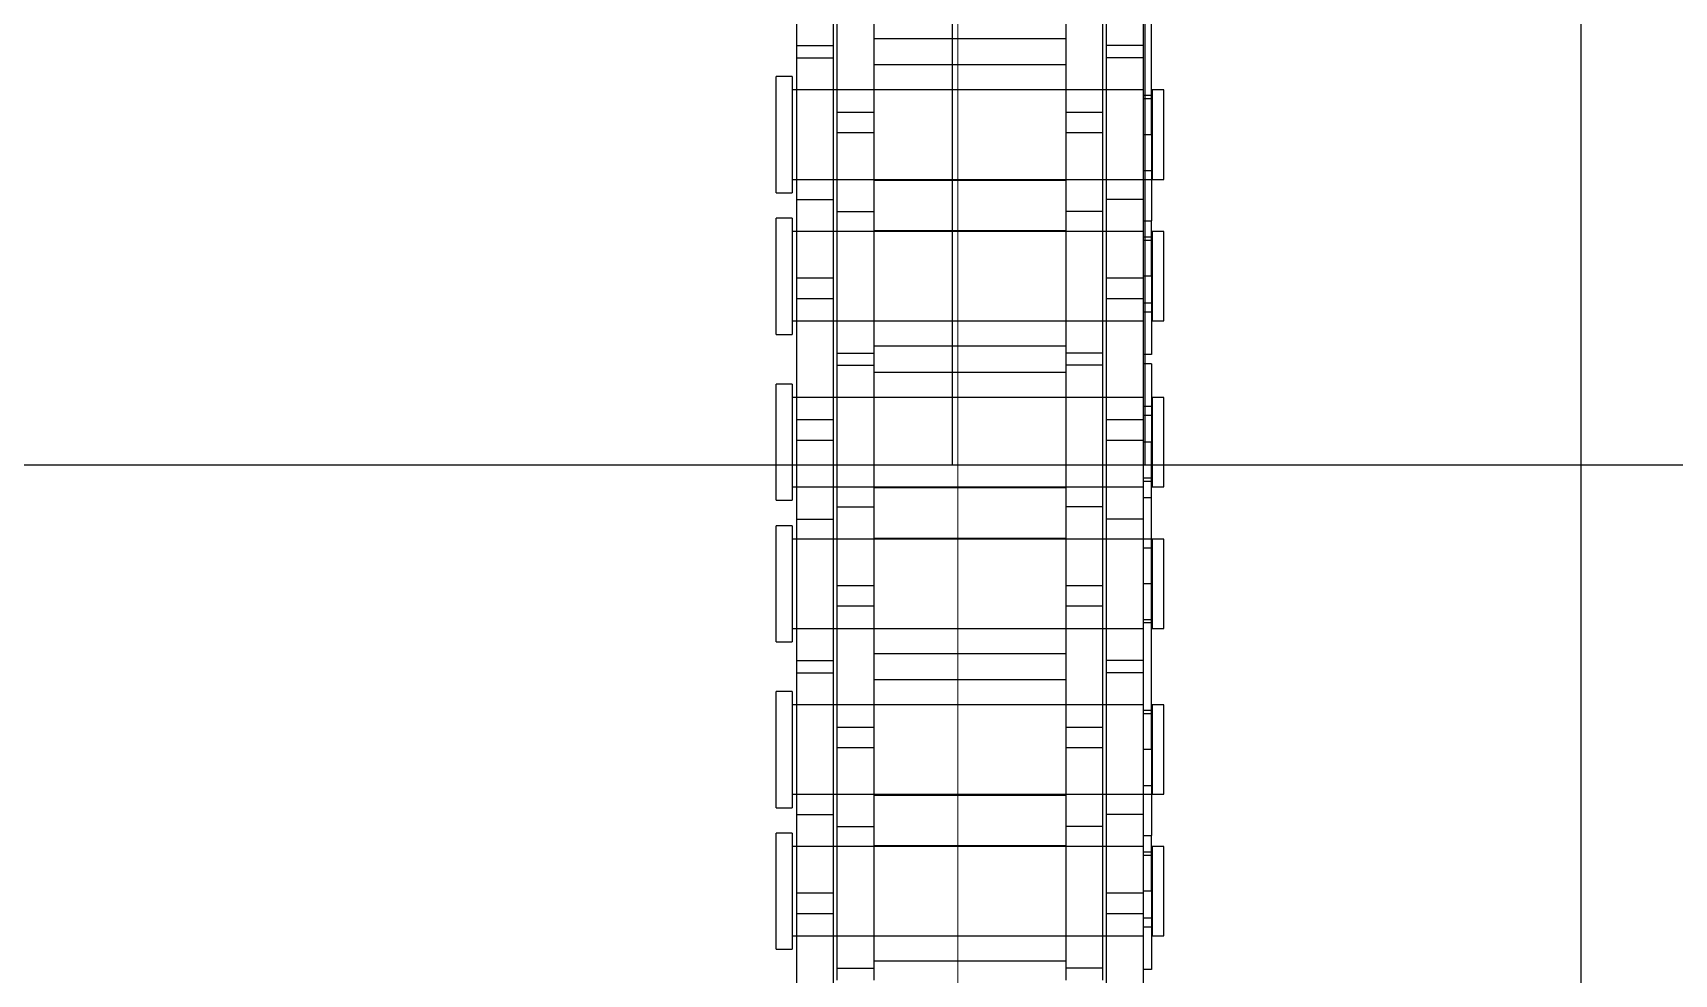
# Model space of a CAD drawing. Header units: metres. Extents: x 0 to 63075, y 0 to 44550.
# Drawn here: x 14531.3 to 14599.1, y 28239.5 to 28278.4 of the extents above; entities that cross this region are included whole.
import ezdxf

# ---------------------------------------------------------------- set-up
doc = ezdxf.new("R2010")
doc.units = ezdxf.units.M
doc.header["$LTSCALE"] = 75
for name, pattern in [('CENTER2', [28.575, 19.05, -3.175, 3.175, -3.175]), ('CENTERX2', [101.6, 63.5, -12.7, 12.7, -12.7]), ('HIDDEN2', [4.7625, 3.175, -1.5875])]:
    doc.linetypes.add(name, pattern=pattern)
for name, color, linetype in [('SC1', 7, 'CENTER2'), ('SDM', 7, 'Continuous'), ('SL4', 4, 'Continuous'), ('ST1', 7, 'HIDDEN2')]:
    doc.layers.add(name, color=color, linetype=linetype)

# ---------------------------------------------------------------- blocks, each defined once
blk = doc.blocks.new('A$Ca53c419a')
at = {"layer": 'SL4'}
blk.add_line((3669.713, 215.76), (4459.475, 215.76), dxfattribs=at)
at = {"layer": 'ST1'}
for p, q in [((3830.725, 206.235), (3830.725, 281.235)), ((3810.728, 249), (3815.525, 249)), ((3810.728, 249), (3810.728, 248.342)), ((3815.525, 248.342), (3815.525, 249)), ((3816.576, 249), (3821.373, 249)), ((3816.576, 249), (3816.576, 248.342)), ((3821.373, 248.342), (3821.373, 249)), ((3823.428, 249), (3828.225, 249)), ((3823.428, 249), (3823.428, 248.342)), ((3828.225, 248.342), (3828.225, 249)), ((3829.276, 249), (3834.073, 249)), ((3829.276, 249), (3829.276, 248.342)), ((3834.073, 248.342), (3834.073, 249)), ((3836.128, 249), (3840.925, 249)), ((3836.128, 249), (3836.128, 248.342)), ((3840.925, 248.342), (3840.925, 249)), ((3841.976, 249), (3846.773, 249)), ((3841.976, 249), (3841.976, 248.342)), ((3846.773, 248.342), (3846.773, 249)), ((3803.1, 248.157), (3812.195, 248.157)), ((3815.525, 248.342), (3810.728, 248.342)), ((3811.282, 248.342), (3811.282, 233.843)), ((3811.282, 248.157), (3811.282, 246.637)), ((3812.195, 248.157), (3813.055, 248.157)), ((3812.195, 246.637), (3812.195, 248.157)), ((3813.055, 248.157), (3822.15, 248.157)), ((3813.055, 248.157), (3813.055, 246.637)), ((3814.972, 233.843), (3814.972, 248.342)), ((3814.972, 246.637), (3814.972, 248.157)), ((3816.302, 248.157), (3816.302, 246.637)), ((3821.373, 248.342), (3816.576, 248.342)), ((3817.13, 248.342), (3817.13, 233.843)), ((3817.13, 248.157), (3817.13, 246.637)), ((3820.82, 233.843), (3820.82, 248.342)), ((3820.82, 246.637), (3820.82, 248.157)), ((3822.15, 248.157), (3822.15, 246.637)), ((3822.15, 248.157), (3828.5, 248.157)), ((3822.652, 248.157), (3822.652, 246.637)), ((3828.225, 248.342), (3823.428, 248.342)), ((3823.982, 248.342), (3823.982, 233.843)), ((3823.982, 248.157), (3823.982, 246.637)), ((3827.672, 233.843), (3827.672, 248.342)), ((3827.672, 246.637), (3827.672, 248.157)), ((3828.5, 248.157), (3828.5, 246.637)), ((3828.5, 248.157), (3837.595, 248.157)), ((3834.073, 248.342), (3829.276, 248.342)), ((3829.83, 248.342), (3829.83, 233.843)), ((3829.83, 248.157), (3829.83, 246.637)), ((3831.747, 246.637), (3831.747, 248.157)), ((3832.607, 248.157), (3832.607, 246.637)), ((3833.52, 233.843), (3833.52, 248.342)), ((3833.52, 246.637), (3833.52, 248.157)), ((3840.925, 248.342), (3836.128, 248.342)), ((3836.682, 248.342), (3836.682, 233.843)), ((3836.682, 248.157), (3836.682, 246.637)), ((3837.595, 248.157), (3838.455, 248.157)), ((3837.595, 246.637), (3837.595, 248.157)), ((3838.455, 248.157), (3847.55, 248.157)), ((3838.455, 248.157), (3838.455, 246.637)), ((3840.372, 233.843), (3840.372, 248.342)), ((3840.372, 246.637), (3840.372, 248.157)), ((3841.702, 248.157), (3841.702, 246.637)), ((3846.773, 248.342), (3841.976, 248.342)), ((3842.53, 248.342), (3842.53, 233.843)), ((3842.53, 248.157), (3842.53, 246.637)), ((3846.22, 233.843), (3846.22, 248.342)), ((3846.22, 246.637), (3846.22, 248.157)), ((3847.55, 248.157), (3847.55, 246.637)), ((3847.55, 248.157), (3853.9, 248.157)), ((3848.052, 248.157), (3848.052, 246.637)), ((3803.1, 246.637), (3812.195, 246.637)), ((3809.45, 246.485), (3815.8, 246.485)), ((3809.952, 246.485), (3809.952, 244.965)), ((3811.282, 246.485), (3811.282, 244.965)), ((3812.195, 246.637), (3813.055, 246.637)), ((3813.055, 246.637), (3822.15, 246.637)), ((3814.972, 244.965), (3814.972, 246.485)), ((3815.8, 246.485), (3815.8, 244.965)), ((3815.8, 246.485), (3824.895, 246.485)), ((3817.13, 246.485), (3817.13, 244.965)), ((3819.047, 244.965), (3819.047, 246.485)), ((3819.907, 246.485), (3819.907, 244.965)), ((3820.82, 244.965), (3820.82, 246.485)), ((3822.15, 246.637), (3828.5, 246.637)), ((3823.982, 246.485), (3823.982, 244.965)), ((3824.895, 246.485), (3825.755, 246.485)), ((3824.895, 244.965), (3824.895, 246.485)), ((3825.755, 246.485), (3834.85, 246.485)), ((3825.755, 246.485), (3825.755, 244.965)), ((3827.672, 244.965), (3827.672, 246.485)), ((3828.5, 246.637), (3837.595, 246.637)), ((3829.002, 246.485), (3829.002, 244.965)), ((3829.83, 246.485), (3829.83, 244.965)), ((3833.52, 244.965), (3833.52, 246.485)), ((3834.85, 246.485), (3834.85, 244.965)), ((3834.85, 246.485), (3841.2, 246.485)), ((3835.352, 246.485), (3835.352, 244.965)), ((3836.682, 246.485), (3836.682, 244.965)), ((3837.595, 246.637), (3838.455, 246.637)), ((3838.455, 246.637), (3847.55, 246.637)), ((3840.372, 244.965), (3840.372, 246.485)), ((3841.2, 246.485), (3841.2, 244.965)), ((3841.2, 246.485), (3850.295, 246.485)), ((3842.53, 246.485), (3842.53, 244.965)), ((3844.447, 244.965), (3844.447, 246.485)), ((3845.307, 246.485), (3845.307, 244.965)), ((3846.22, 244.965), (3846.22, 246.485)), ((3847.55, 246.637), (3853.9, 246.637)), ((3809.45, 244.965), (3815.8, 244.965)), ((3810.235, 237.035), (3810.235, 244.965)), ((3811.282, 244.965), (3811.282, 237.035)), ((3814.972, 237.035), (3814.972, 244.965)), ((3815.015, 244.965), (3815.015, 237.035)), ((3815.8, 244.965), (3824.895, 244.965)), ((3817.087, 237.035), (3817.087, 244.965)), ((3817.13, 244.965), (3817.13, 237.035)), ((3820.82, 237.035), (3820.82, 244.965)), ((3821.867, 244.965), (3821.867, 237.035)), ((3822.935, 237.035), (3822.935, 244.965)), ((3823.982, 244.965), (3823.982, 237.035)), ((3824.895, 244.965), (3825.755, 244.965)), ((3825.755, 244.965), (3834.85, 244.965)), ((3827.672, 237.035), (3827.672, 244.965)), ((3827.715, 244.965), (3827.715, 237.035)), ((3829.787, 237.035), (3829.787, 244.965)), ((3829.83, 244.965), (3829.83, 237.035)), ((3833.52, 237.035), (3833.52, 244.965)), ((3834.567, 244.965), (3834.567, 237.035)), ((3834.85, 244.965), (3841.2, 244.965)), ((3835.635, 237.035), (3835.635, 244.965)), ((3836.682, 244.965), (3836.682, 237.035)), ((3840.372, 237.035), (3840.372, 244.965)), ((3840.415, 244.965), (3840.415, 237.035)), ((3841.2, 244.965), (3850.295, 244.965)), ((3842.487, 237.035), (3842.487, 244.965)), ((3842.53, 244.965), (3842.53, 237.035)), ((3846.22, 237.035), (3846.22, 244.965)), ((3847.267, 244.965), (3847.267, 237.035)), ((3848.335, 237.035), (3848.335, 244.965)), ((3830.725, 241.718), (4058.115, 241.718)), ((3809.45, 237.035), (3815.8, 237.035)), ((3809.952, 235.515), (3809.952, 237.035)), ((3811.282, 237.035), (3811.282, 235.515)), ((3814.972, 235.515), (3814.972, 237.035)), ((3815.8, 235.515), (3815.8, 237.035)), ((3815.8, 237.035), (3824.895, 237.035)), ((3817.13, 237.035), (3817.13, 235.515)), ((3819.047, 235.515), (3819.047, 237.035)), ((3819.907, 237.035), (3819.907, 235.515)), ((3820.82, 235.515), (3820.82, 237.035)), ((3823.982, 237.035), (3823.982, 235.515)), ((3824.895, 237.035), (3825.755, 237.035)), ((3824.895, 235.515), (3824.895, 237.035)), ((3825.755, 237.035), (3834.85, 237.035)), ((3825.755, 237.035), (3825.755, 235.515)), ((3827.672, 235.515), (3827.672, 237.035)), ((3829.002, 235.515), (3829.002, 237.035)), ((3829.83, 237.035), (3829.83, 235.515)), ((3833.52, 235.515), (3833.52, 237.035)), ((3834.85, 235.515), (3834.85, 237.035)), ((3834.85, 237.035), (3841.2, 237.035)), ((3835.352, 235.515), (3835.352, 237.035)), ((3836.682, 237.035), (3836.682, 235.515)), ((3840.372, 235.515), (3840.372, 237.035)), ((3841.2, 235.515), (3841.2, 237.035)), ((3841.2, 237.035), (3850.295, 237.035)), ((3842.53, 237.035), (3842.53, 235.515)), ((3844.447, 235.515), (3844.447, 237.035)), ((3845.307, 237.035), (3845.307, 235.515)), ((3846.22, 235.515), (3846.22, 237.035)), ((3803.1, 235.363), (3812.195, 235.363)), ((3809.45, 235.515), (3815.8, 235.515)), ((3811.282, 235.363), (3811.282, 233.843)), ((3812.195, 235.363), (3813.055, 235.363)), ((3812.195, 233.843), (3812.195, 235.363)), ((3813.055, 235.363), (3822.15, 235.363)), ((3813.055, 235.363), (3813.055, 233.843)), ((3814.972, 233.843), (3814.972, 235.363)), ((3815.8, 235.515), (3824.895, 235.515)), ((3816.302, 233.843), (3816.302, 235.363)), ((3817.13, 235.363), (3817.13, 233.511)), ((3820.82, 233.843), (3820.82, 235.363)), ((3822.15, 233.843), (3822.15, 235.363)), ((3822.15, 235.363), (3828.5, 235.363)), ((3822.652, 233.843), (3822.652, 235.363)), ((3823.982, 235.363), (3823.982, 233.843)), ((3824.895, 235.515), (3825.755, 235.515)), ((3825.755, 235.515), (3834.85, 235.515)), ((3827.672, 233.511), (3827.672, 235.363)), ((3828.5, 233.843), (3828.5, 235.363)), ((3828.5, 235.363), (3837.595, 235.363)), ((3829.83, 235.363), (3829.83, 233.843)), ((3831.747, 233.843), (3831.747, 235.363)), ((3832.607, 235.363), (3832.607, 233.843)), ((3833.52, 233.843), (3833.52, 235.363)), ((3834.85, 235.515), (3841.2, 235.515)), ((3836.682, 235.363), (3836.682, 233.843)), ((3837.595, 235.363), (3838.455, 235.363)), ((3837.595, 233.843), (3837.595, 235.363)), ((3838.455, 235.363), (3847.55, 235.363)), ((3838.455, 235.363), (3838.455, 233.843)), ((3840.372, 233.843), (3840.372, 235.363)), ((3841.2, 235.515), (3850.295, 235.515)), ((3841.702, 233.843), (3841.702, 235.363)), ((3842.53, 235.363), (3842.53, 233.511)), ((3846.22, 233.843), (3846.22, 235.363)), ((3847.55, 233.843), (3847.55, 235.363)), ((3847.55, 235.363), (3853.9, 235.363)), ((3848.052, 233.843), (3848.052, 235.363)), ((3803.1, 233.843), (3812.195, 233.843)), ((3809.896, 233.511), (3809.896, 233.843)), ((3811.651, 233.843), (3811.651, 233.474)), ((3812.02, 233.511), (3812.02, 233.843)), ((3812.195, 233.843), (3813.055, 233.843)), ((3813.055, 233.843), (3822.15, 233.843)), ((3813.127, 233.511), (3813.127, 233.843)), ((3814.603, 233.474), (3814.603, 233.843)), ((3814.746, 233.511), (3814.746, 233.843)), ((3815.423, 233.843), (3815.423, 233.511)), ((3817.499, 233.843), (3817.499, 233.474)), ((3818.975, 233.511), (3818.975, 233.843)), ((3820.451, 233.474), (3820.451, 233.843)), ((3820.594, 233.511), (3820.594, 233.843)), ((3822.15, 233.843), (3828.5, 233.843)), ((3824.208, 233.511), (3824.208, 233.843)), ((3824.351, 233.843), (3824.351, 233.474)), ((3825.827, 233.511), (3825.827, 233.843)), ((3827.303, 233.474), (3827.303, 233.843)), ((3828.5, 233.843), (3837.595, 233.843)), ((3829.379, 233.511), (3829.379, 233.843)), ((3830.056, 233.511), (3830.056, 233.843)), ((3830.199, 233.843), (3830.199, 233.474)), ((3831.675, 233.511), (3831.675, 233.843)), ((3832.782, 233.511), (3832.782, 233.843)), ((3833.151, 233.474), (3833.151, 233.843)), ((3834.906, 233.511), (3834.906, 233.843)), ((3835.296, 233.511), (3835.296, 233.843)), ((3837.051, 233.843), (3837.051, 233.474)), ((3837.42, 233.511), (3837.42, 233.843)), ((3837.595, 233.843), (3838.455, 233.843)), ((3838.455, 233.843), (3847.55, 233.843)), ((3838.527, 233.511), (3838.527, 233.843)), ((3840.003, 233.474), (3840.003, 233.843)), ((3840.146, 233.511), (3840.146, 233.843)), ((3840.823, 233.843), (3840.823, 233.511)), ((3842.899, 233.843), (3842.899, 233.474)), ((3844.375, 233.511), (3844.375, 233.843)), ((3845.851, 233.474), (3845.851, 233.843)), ((3845.994, 233.511), (3845.994, 233.843)), ((3847.55, 233.843), (3853.9, 233.843)), ((3813.127, 233.511), (3809.896, 233.511)), ((3814.972, 233.474), (3811.282, 233.474)), ((3811.282, 233.474), (3811.282, 233)), ((3813.127, 233.511), (3815.423, 233.511)), ((3814.972, 233), (3814.972, 233.474)), ((3818.975, 233.511), (3815.423, 233.511)), ((3820.82, 233.474), (3817.13, 233.474)), ((3817.13, 233.474), (3817.13, 233)), ((3818.975, 233.511), (3831.675, 233.511)), ((3820.82, 233), (3820.82, 233.474)), ((3827.672, 233.474), (3823.982, 233.474)), ((3823.982, 233.474), (3823.982, 233)), ((3827.672, 233), (3827.672, 233.474)), ((3833.52, 233.474), (3829.83, 233.474)), ((3829.83, 233.474), (3829.83, 233)), ((4058.177, 233.78), (3830.725, 233.78)), ((3834.906, 233.511), (3831.675, 233.511)), ((3833.52, 233), (3833.52, 233.474)), ((3838.527, 233.511), (3835.296, 233.511)), ((3840.372, 233.474), (3836.682, 233.474)), ((3836.682, 233.474), (3836.682, 233)), ((3838.527, 233.511), (3840.823, 233.511)), ((3840.372, 233), (3840.372, 233.474)), ((3844.375, 233.511), (3840.823, 233.511)), ((3846.22, 233.474), (3842.53, 233.474)), ((3842.53, 233.474), (3842.53, 233)), ((3844.375, 233.511), (3857.075, 233.511)), ((3846.22, 233), (3846.22, 233.474)), ((3811.282, 233), (3814.972, 233)), ((3817.13, 233), (3820.82, 233)), ((3823.982, 233), (3827.672, 233)), ((3829.83, 233), (3833.52, 233)), ((3836.682, 233), (3840.372, 233)), ((3842.53, 233), (3846.22, 233)), ((3669.713, 215.76), (4459.475, 215.76))]:
    blk.add_line(p, q, dxfattribs=at)

msp = doc.modelspace()

# ---------------------------------------------------------------- linework, layer by layer
at = {"layer": 'SC1', "color": 7, "linetype": 'CENTERX2', "lineweight": 9}
msp.add_line((14569.521, 27471.353), (14569.521, 41727.525), dxfattribs=at)

# ---------------------------------------------------------------- block references
at = {"layer": 'SDM', "rotation": 90}
msp.add_blockref('A$Ca53c419a', (14811.027, 24429.769), dxfattribs=at)

doc.saveas('drawing.dxf')
